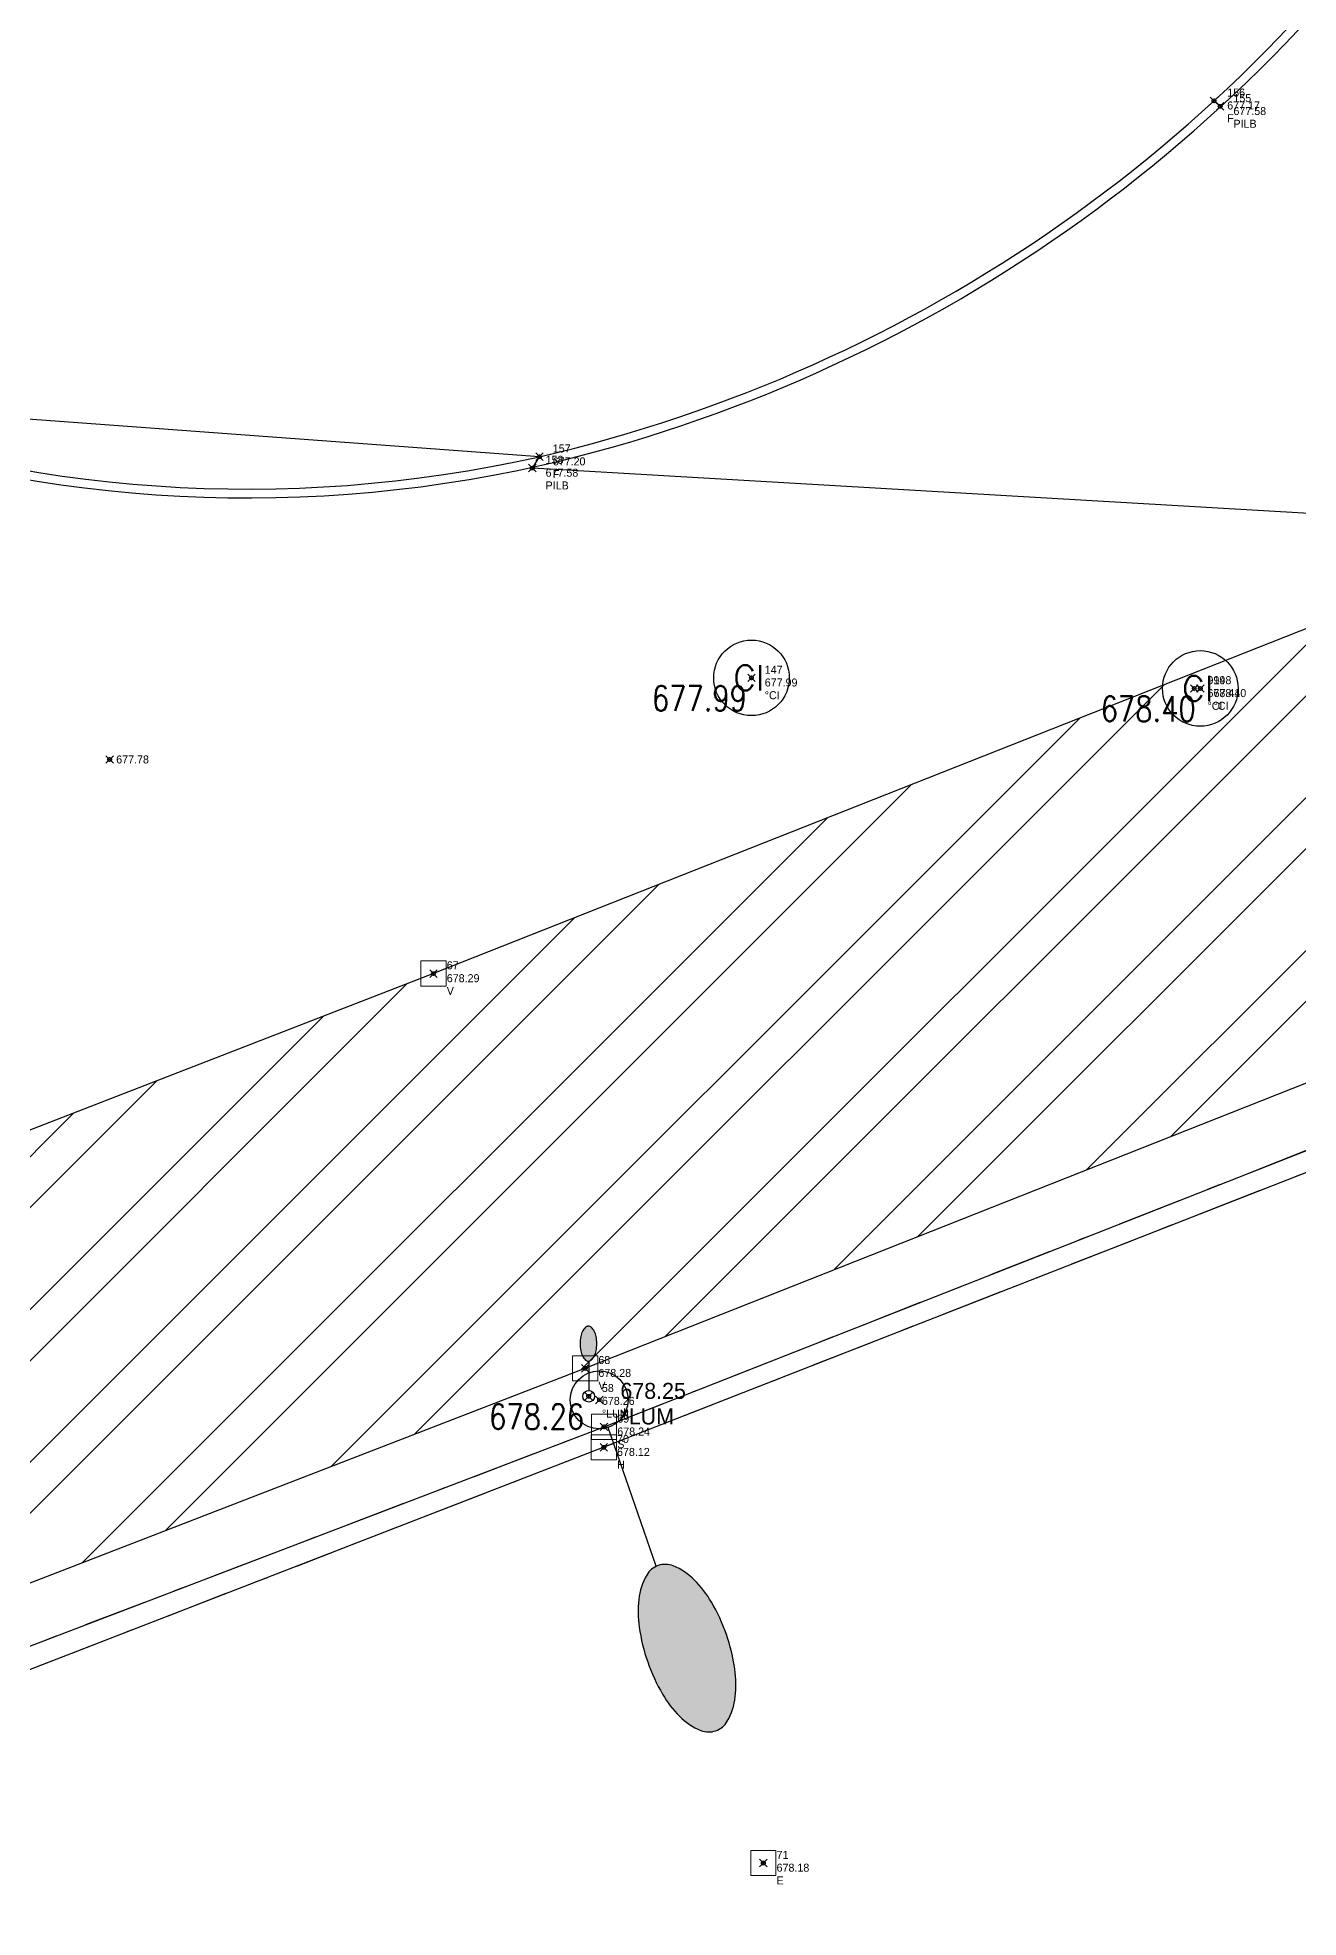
# Model space of a CAD drawing. Extents: x 350769 to 354978, y 6304672 to 6307963.
# Drawn here: x 352620.53 to 352630.53, y 6305463.31 to 6305478.23 of the extents above; entities that cross this region are included whole.
import ezdxf

# ---------------------------------------------------------------- set-up
doc = ezdxf.new("R2010")
doc.units = 0
doc.header["$PDMODE"] = 35
doc.header["$PDSIZE"] = 0.03
doc.linetypes.add('CONTINUOS', pattern=[0])
doc.linetypes.add('JPG_DASHDOT', pattern=[1, 0.5, -0.25, 0, -0.25])
doc.layers.get('0').update_dxf_attribs({"linetype": 'CONTINUOUS'})
doc.layers.add('0_ASD_TOPOGRAFIA_ELEMENTOS', color=7, linetype='CONTINUOS', lineweight=5, true_color=0xbdbdbd)
for name, color, linetype in [('1-PAVIMENTO', 161, 'CONTINUOUS'), ('1-PILETA', 131, 'CONTINUOUS'), ('1-SOLERA', 212, 'CONTINUOUS'), ('1-VEREDA', 251, 'CONTINUOUS'), ('2-ACHURADO JARDINERA', 252, 'CONTINUOUS'), ('2-ACHURADO VEREDA', 252, 'CONTINUOUS'), ('C-TINN', 5, 'CONTINUOUS'), ('C-TOPO - BORDE - 3', 7, 'CONTINUOUS'), ('COTA-BLOCK', 4, 'CONTINUOUS'), ('TOP-URB-SOLERAS', 2, 'JPG_DASHDOT'), ('V-NODE - 2013', 4, 'CONTINUOUS'), ('V-NODE DIC 2005', 4, 'CONTINUOUS'), ('V-NODE-TEXT 2013', 2, 'CONTINUOUS'), ('V-NODE-TEXT DIC 2005', 2, 'CONTINUOUS'), ('Z-CI', 253, 'CONTINUOUS'), ('Z-LUM', 253, 'CONTINUOUS')]:
    doc.layers.add(name, color=color, linetype=linetype)
doc.styles.add('ROMANS', font='romans.shx', dxfattribs={"width": 0.65})

# ---------------------------------------------------------------- blocks, each defined once
blk = doc.blocks.new('LUM')
blk.add_hatch(color=256).paths.add_polyline_path([(0.32, 2.09, 0.048714), (0.293, 2.371, 0.062489), (0.224, 2.581, 0.102974), (0.101, 2.743, 0.180941), (-0.01, 2.784, 0.180941), (-0.121, 2.743, 0.102974), (-0.244, 2.581, 0.062489), (-0.313, 2.371, 0.048714), (-0.341, 2.09, 0.048714), (-0.313, 1.808, 0.062489), (-0.244, 1.599, 0.102974), (-0.121, 1.437, 0.180941), (-0.01, 1.395, 0.180941), (0.101, 1.437, 0.102974), (0.224, 1.599, 0.062489), (0.293, 1.808, 0.048714)])
at = {"layer": 'Z-LUM'}
blk.add_lwpolyline([(-0.341, 2.09, 0.048714), (-0.313, 1.808, 0.062489), (-0.244, 1.599, 0.102974), (-0.121, 1.437, 0.180941), (-0.01, 1.395, 0.180941), (0.101, 1.437, 0.102974), (0.224, 1.599, 0.062489), (0.293, 1.808, 0.048714), (0.32, 2.09, 0.048714), (0.293, 2.371, 0.062489), (0.224, 2.581, 0.102974), (0.101, 2.743, 0.180941), (-0.01, 2.784, 0.180941), (-0.121, 2.743, 0.102974), (-0.244, 2.581, 0.062489), (-0.313, 2.371, 0.048714)], format="xyb", close=True, dxfattribs=at)
blk.add_lwpolyline([(0.006, 1.395), (0.006, 0.23)], dxfattribs=at)
blk.add_circle((0, 0), 0.23, dxfattribs=at)
blk = doc.blocks.new('CI')
at = {"layer": 'Z-CI'}
blk.add_circle((0, 0), 1.2, dxfattribs=at)
at = {"layer": 'Z-CI', "style": 'ROMANS'}
blk.add_text('CI', height=0.8, rotation=360, dxfattribs=at).set_placement((-0.579, -0.402))
blk = doc.blocks.new('*U172', base_point=(352623.668, 6305470.801))
at = {"layer": 'V-NODE - 2013', "lineweight": -2}
blk.add_point((352623.668, 6305470.801), dxfattribs=at)
at = {"layer": 'V-NODE-TEXT 2013', "linetype": 'ByBlock', "char_height": 0.0635}
for s, insert, attachment_point in [('67', (352623.773, 6305470.834), 7), ('V', (352623.773, 6305470.695), 1), ('678.29', (352623.773, 6305470.796), 1)]:
    blk.add_mtext(s, dxfattribs=dict(at, insert=insert, attachment_point=attachment_point))
blk = doc.blocks.new('*U173', base_point=(352624.871, 6305467.668))
at = {"layer": 'V-NODE - 2013', "lineweight": -2}
blk.add_point((352624.871, 6305467.668), dxfattribs=at)
at = {"layer": 'V-NODE-TEXT 2013', "linetype": 'ByBlock', "char_height": 0.0635}
for s, insert, attachment_point in [('68', (352624.976, 6305467.701), 7), ('V', (352624.976, 6305467.562), 1), ('678.28', (352624.976, 6305467.663), 1)]:
    blk.add_mtext(s, dxfattribs=dict(at, insert=insert, attachment_point=attachment_point))
blk = doc.blocks.new('*U217', base_point=(352625.021, 6305467.203))
at = {"layer": 'V-NODE - 2013', "lineweight": -2}
blk.add_point((352625.021, 6305467.203), dxfattribs=at)
at = {"layer": 'V-NODE-TEXT 2013', "linetype": 'ByBlock', "char_height": 0.0635}
for s, insert, attachment_point in [('69', (352625.126, 6305467.236), 7), ('S', (352625.126, 6305467.097), 1), ('678.24', (352625.126, 6305467.198), 1)]:
    blk.add_mtext(s, dxfattribs=dict(at, insert=insert, attachment_point=attachment_point))
blk = doc.blocks.new('*U297', base_point=(352621.098, 6305472.5))
at = {"layer": 'V-NODE - 2013', "lineweight": -2}
blk.add_point((352621.098, 6305472.5), dxfattribs=at)
at = {"layer": 'V-NODE-TEXT 2013', "color": 0, "linetype": 'ByBlock', "insert": (352621.15, 6305472.5), "char_height": 0.0635, "attachment_point": 4}
blk.add_mtext('677.78', dxfattribs=at)
blk = doc.blocks.new('*U309', base_point=(352629.91, 6305477.684))
at = {"layer": 'V-NODE - 2013', "lineweight": -2}
blk.add_point((352629.91, 6305477.684), dxfattribs=at)
at = {"layer": 'V-NODE-TEXT 2013', "linetype": 'ByBlock', "char_height": 0.0635}
for s, insert, attachment_point in [('677.58', (352630.015, 6305477.679), 1), ('155', (352630.015, 6305477.717), 7), ('PILB', (352630.015, 6305477.578), 1)]:
    blk.add_mtext(s, dxfattribs=dict(at, insert=insert, attachment_point=attachment_point))
blk = doc.blocks.new('*U310', base_point=(352624.452, 6305474.813))
at = {"layer": 'V-NODE - 2013', "lineweight": -2}
blk.add_point((352624.452, 6305474.813), dxfattribs=at)
at = {"layer": 'V-NODE-TEXT 2013', "linetype": 'ByBlock', "char_height": 0.0635}
for s, insert, attachment_point in [('158', (352624.557, 6305474.846), 7), ('677.58', (352624.557, 6305474.808), 1), ('PILB', (352624.557, 6305474.707), 1)]:
    blk.add_mtext(s, dxfattribs=dict(at, insert=insert, attachment_point=attachment_point))
blk = doc.blocks.new('*U374', base_point=(352625.019, 6305467.041))
at = {"layer": 'V-NODE - 2013', "lineweight": -2}
blk.add_point((352625.019, 6305467.041), dxfattribs=at)
at = {"layer": 'V-NODE-TEXT 2013', "linetype": 'ByBlock', "char_height": 0.0635}
for s, insert, attachment_point in [('70', (352625.124, 6305467.074), 7), ('678.12', (352625.124, 6305467.036), 1), ('H', (352625.124, 6305466.935), 1)]:
    blk.add_mtext(s, dxfattribs=dict(at, insert=insert, attachment_point=attachment_point))
blk = doc.blocks.new('*U401', base_point=(352629.861, 6305477.728))
at = {"layer": 'V-NODE - 2013', "lineweight": -2}
blk.add_point((352629.861, 6305477.728), dxfattribs=at)
at = {"layer": 'V-NODE-TEXT 2013', "linetype": 'ByBlock', "char_height": 0.0635}
for s, insert, attachment_point in [('156', (352629.966, 6305477.761), 7), ('677.17', (352629.966, 6305477.723), 1), ('F', (352629.966, 6305477.622), 1)]:
    blk.add_mtext(s, dxfattribs=dict(at, insert=insert, attachment_point=attachment_point))
blk = doc.blocks.new('*U402', base_point=(352624.509, 6305474.903))
at = {"layer": 'V-NODE - 2013', "lineweight": -2}
blk.add_point((352624.509, 6305474.903), dxfattribs=at)
at = {"layer": 'V-NODE-TEXT 2013', "linetype": 'ByBlock', "char_height": 0.0635}
for s, insert, attachment_point in [('157', (352624.614, 6305474.936), 7), ('677.20', (352624.614, 6305474.898), 1), ('F', (352624.614, 6305474.797), 1)]:
    blk.add_mtext(s, dxfattribs=dict(at, insert=insert, attachment_point=attachment_point))
blk = doc.blocks.new('*U413', base_point=(352626.285, 6305463.741))
at = {"layer": 'V-NODE - 2013', "lineweight": -2}
blk.add_point((352626.285, 6305463.741), dxfattribs=at)
at = {"layer": 'V-NODE-TEXT 2013', "linetype": 'ByBlock', "char_height": 0.0635}
for s, insert, attachment_point in [('71', (352626.39, 6305463.774), 7), ('678.18', (352626.39, 6305463.736), 1), ('E', (352626.39, 6305463.635), 1)]:
    blk.add_mtext(s, dxfattribs=dict(at, insert=insert, attachment_point=attachment_point))
blk = doc.blocks.new('*U441', base_point=(352624.899, 6305467.446))
at = {"layer": 'V-NODE - 2013', "lineweight": -2}
blk.add_point((352624.899, 6305467.446), dxfattribs=at)
at = {"layer": 'V-NODE-TEXT 2013', "linetype": 'ByBlock', "char_height": 0.0635}
for s, insert, attachment_point in [('58', (352625.004, 6305467.479), 7), ('678.26', (352625.004, 6305467.441), 1), ('°LUM', (352625.004, 6305467.34), 1)]:
    blk.add_mtext(s, dxfattribs=dict(at, insert=insert, attachment_point=attachment_point))
blk = doc.blocks.new('*U443', base_point=(352626.191, 6305473.148))
at = {"layer": 'V-NODE - 2013', "lineweight": -2}
blk.add_point((352626.191, 6305473.148), dxfattribs=at)
at = {"layer": 'V-NODE-TEXT 2013', "linetype": 'ByBlock', "char_height": 0.0635}
for s, insert, attachment_point in [('147', (352626.296, 6305473.181), 7), ('677.99', (352626.296, 6305473.143), 1), ('°CI', (352626.296, 6305473.042), 1)]:
    blk.add_mtext(s, dxfattribs=dict(at, insert=insert, attachment_point=attachment_point))
blk = doc.blocks.new('*U444', base_point=(352629.752, 6305473.064))
at = {"layer": 'V-NODE - 2013', "lineweight": -2}
blk.add_point((352629.752, 6305473.064), dxfattribs=at)
at = {"layer": 'V-NODE-TEXT 2013', "linetype": 'ByBlock', "char_height": 0.0635}
for s, insert, attachment_point in [('678.40', (352629.857, 6305473.059), 1), ('148', (352629.857, 6305473.097), 7), ('°CI', (352629.857, 6305472.958), 1)]:
    blk.add_mtext(s, dxfattribs=dict(at, insert=insert, attachment_point=attachment_point))
blk = doc.blocks.new('*U587', base_point=(352629.704, 6305473.064))
at = {"layer": 'V-NODE - 2013', "lineweight": -2}
blk.add_point((352629.704, 6305473.064), dxfattribs=at)
at = {"layer": 'V-NODE-TEXT 2013', "linetype": 'ByBlock', "char_height": 0.0635}
for s, insert, attachment_point in [('999', (352629.809, 6305473.097), 7), ('678.41', (352629.809, 6305473.059), 1), ('°CI', (352629.809, 6305472.958), 1)]:
    blk.add_mtext(s, dxfattribs=dict(at, insert=insert, attachment_point=attachment_point))
blk = doc.blocks.new('*U1327')
at = {"color": 0, "linetype": 'ByBlock', "lineweight": -2, "transparency": 16777216}
blk.add_point((0, 0), dxfattribs=at)
blk = doc.blocks.new('*U1496', base_point=(352625.049, 6305467.351))
at = {"layer": 'V-NODE-TEXT DIC 2005', "linetype": 'ByBlock', "char_height": 0.127}
for s, insert, attachment_point in [('678.25', (352625.216, 6305467.422), 4), ('*LUM', (352625.216, 6305467.283), 1)]:
    blk.add_mtext(s, dxfattribs=dict(at, insert=insert, attachment_point=attachment_point))
blk = doc.blocks.new('*U1497', base_point=(352625.049, 6305467.351))
at = {"layer": 'V-NODE-TEXT DIC 2005', "color": 2, "lineweight": -2}
blk.add_blockref('*U1496', (352625.049, 6305467.351), dxfattribs=at)
blk = doc.blocks.new('*U4411', base_point=(352623.668, 6305470.801))
at = {"layer": 'V-NODE - 2013', "lineweight": -2}
blk.add_point((352623.668, 6305470.801), dxfattribs=at)
at = {"layer": 'V-NODE-TEXT 2013', "linetype": 'ByBlock', "char_height": 0.0635}
for s, insert, attachment_point in [('67', (352623.773, 6305470.834), 7), ('V', (352623.773, 6305470.695), 1), ('678.29', (352623.773, 6305470.796), 1)]:
    blk.add_mtext(s, dxfattribs=dict(at, insert=insert, attachment_point=attachment_point))
blk = doc.blocks.new('*U4412', base_point=(352624.871, 6305467.668))
at = {"layer": 'V-NODE - 2013', "lineweight": -2}
blk.add_point((352624.871, 6305467.668), dxfattribs=at)
at = {"layer": 'V-NODE-TEXT 2013', "linetype": 'ByBlock', "char_height": 0.0635}
for s, insert, attachment_point in [('68', (352624.976, 6305467.701), 7), ('V', (352624.976, 6305467.562), 1), ('678.28', (352624.976, 6305467.663), 1)]:
    blk.add_mtext(s, dxfattribs=dict(at, insert=insert, attachment_point=attachment_point))
blk = doc.blocks.new('*U4457', base_point=(352625.021, 6305467.203))
at = {"layer": 'V-NODE - 2013', "lineweight": -2}
blk.add_point((352625.021, 6305467.203), dxfattribs=at)
at = {"layer": 'V-NODE-TEXT 2013', "linetype": 'ByBlock', "char_height": 0.0635}
for s, insert, attachment_point in [('69', (352625.126, 6305467.236), 7), ('S', (352625.126, 6305467.097), 1), ('678.24', (352625.126, 6305467.198), 1)]:
    blk.add_mtext(s, dxfattribs=dict(at, insert=insert, attachment_point=attachment_point))
blk = doc.blocks.new('*U4543', base_point=(352621.098, 6305472.5))
at = {"layer": 'V-NODE - 2013', "lineweight": -2}
blk.add_point((352621.098, 6305472.5), dxfattribs=at)
at = {"layer": 'V-NODE-TEXT 2013', "color": 0, "linetype": 'ByBlock', "insert": (352621.15, 6305472.5), "char_height": 0.0635, "attachment_point": 4}
blk.add_mtext('677.78', dxfattribs=at)
blk = doc.blocks.new('*U4555', base_point=(352629.91, 6305477.684))
at = {"layer": 'V-NODE - 2013', "lineweight": -2}
blk.add_point((352629.91, 6305477.684), dxfattribs=at)
at = {"layer": 'V-NODE-TEXT 2013', "linetype": 'ByBlock', "char_height": 0.0635}
for s, insert, attachment_point in [('677.58', (352630.015, 6305477.679), 1), ('155', (352630.015, 6305477.717), 7), ('PILB', (352630.015, 6305477.578), 1)]:
    blk.add_mtext(s, dxfattribs=dict(at, insert=insert, attachment_point=attachment_point))
blk = doc.blocks.new('*U4556', base_point=(352624.452, 6305474.813))
at = {"layer": 'V-NODE - 2013', "lineweight": -2}
blk.add_point((352624.452, 6305474.813), dxfattribs=at)
at = {"layer": 'V-NODE-TEXT 2013', "linetype": 'ByBlock', "char_height": 0.0635}
for s, insert, attachment_point in [('158', (352624.557, 6305474.846), 7), ('677.58', (352624.557, 6305474.808), 1), ('PILB', (352624.557, 6305474.707), 1)]:
    blk.add_mtext(s, dxfattribs=dict(at, insert=insert, attachment_point=attachment_point))
blk = doc.blocks.new('*U4620', base_point=(352625.019, 6305467.041))
at = {"layer": 'V-NODE - 2013', "lineweight": -2}
blk.add_point((352625.019, 6305467.041), dxfattribs=at)
at = {"layer": 'V-NODE-TEXT 2013', "linetype": 'ByBlock', "char_height": 0.0635}
for s, insert, attachment_point in [('70', (352625.124, 6305467.074), 7), ('678.12', (352625.124, 6305467.036), 1), ('H', (352625.124, 6305466.935), 1)]:
    blk.add_mtext(s, dxfattribs=dict(at, insert=insert, attachment_point=attachment_point))
blk = doc.blocks.new('*U4650', base_point=(352629.861, 6305477.728))
at = {"layer": 'V-NODE - 2013', "lineweight": -2}
blk.add_point((352629.861, 6305477.728), dxfattribs=at)
at = {"layer": 'V-NODE-TEXT 2013', "linetype": 'ByBlock', "char_height": 0.0635}
for s, insert, attachment_point in [('156', (352629.966, 6305477.761), 7), ('677.17', (352629.966, 6305477.723), 1), ('F', (352629.966, 6305477.622), 1)]:
    blk.add_mtext(s, dxfattribs=dict(at, insert=insert, attachment_point=attachment_point))
blk = doc.blocks.new('*U4651', base_point=(352624.509, 6305474.903))
at = {"layer": 'V-NODE - 2013', "lineweight": -2}
blk.add_point((352624.509, 6305474.903), dxfattribs=at)
at = {"layer": 'V-NODE-TEXT 2013', "linetype": 'ByBlock', "char_height": 0.0635}
for s, insert, attachment_point in [('157', (352624.614, 6305474.936), 7), ('677.20', (352624.614, 6305474.898), 1), ('F', (352624.614, 6305474.797), 1)]:
    blk.add_mtext(s, dxfattribs=dict(at, insert=insert, attachment_point=attachment_point))
blk = doc.blocks.new('*U4662', base_point=(352626.285, 6305463.741))
at = {"layer": 'V-NODE - 2013', "lineweight": -2}
blk.add_point((352626.285, 6305463.741), dxfattribs=at)
at = {"layer": 'V-NODE-TEXT 2013', "linetype": 'ByBlock', "char_height": 0.0635}
for s, insert, attachment_point in [('71', (352626.39, 6305463.774), 7), ('678.18', (352626.39, 6305463.736), 1), ('E', (352626.39, 6305463.635), 1)]:
    blk.add_mtext(s, dxfattribs=dict(at, insert=insert, attachment_point=attachment_point))
blk = doc.blocks.new('*U4697', base_point=(352624.899, 6305467.446))
at = {"layer": 'V-NODE - 2013', "lineweight": -2}
blk.add_point((352624.899, 6305467.446), dxfattribs=at)
at = {"layer": 'V-NODE-TEXT 2013', "linetype": 'ByBlock', "char_height": 0.0635}
for s, insert, attachment_point in [('58', (352625.004, 6305467.479), 7), ('678.26', (352625.004, 6305467.441), 1), ('°LUM', (352625.004, 6305467.34), 1)]:
    blk.add_mtext(s, dxfattribs=dict(at, insert=insert, attachment_point=attachment_point))
blk = doc.blocks.new('*U4701', base_point=(352626.191, 6305473.148))
at = {"layer": 'V-NODE - 2013', "lineweight": -2}
blk.add_point((352626.191, 6305473.148), dxfattribs=at)
at = {"layer": 'V-NODE-TEXT 2013', "linetype": 'ByBlock', "char_height": 0.0635}
for s, insert, attachment_point in [('147', (352626.296, 6305473.181), 7), ('677.99', (352626.296, 6305473.143), 1), ('°CI', (352626.296, 6305473.042), 1)]:
    blk.add_mtext(s, dxfattribs=dict(at, insert=insert, attachment_point=attachment_point))
blk = doc.blocks.new('*U4702', base_point=(352629.752, 6305473.064))
at = {"layer": 'V-NODE - 2013', "lineweight": -2}
blk.add_point((352629.752, 6305473.064), dxfattribs=at)
at = {"layer": 'V-NODE-TEXT 2013', "linetype": 'ByBlock', "char_height": 0.0635}
for s, insert, attachment_point in [('678.40', (352629.857, 6305473.059), 1), ('148', (352629.857, 6305473.097), 7), ('°CI', (352629.857, 6305472.958), 1)]:
    blk.add_mtext(s, dxfattribs=dict(at, insert=insert, attachment_point=attachment_point))
blk = doc.blocks.new('*U4845', base_point=(352629.704, 6305473.064))
at = {"layer": 'V-NODE - 2013', "lineweight": -2}
blk.add_point((352629.704, 6305473.064), dxfattribs=at)
at = {"layer": 'V-NODE-TEXT 2013', "linetype": 'ByBlock', "char_height": 0.0635}
for s, insert, attachment_point in [('999', (352629.809, 6305473.097), 7), ('678.41', (352629.809, 6305473.059), 1), ('°CI', (352629.809, 6305472.958), 1)]:
    blk.add_mtext(s, dxfattribs=dict(at, insert=insert, attachment_point=attachment_point))
blk = doc.blocks.new('TOPOGRAFIA')
at = {"layer": '1-PAVIMENTO', "color": 9, "true_color": 0xbdbdbd, "flags": 128}
blk.add_lwpolyline([(390778.751, 6302530.032, -0.004368), (390768.267, 6302525.571, 0.017812), (390748.137, 6302516.18, -0.016795), (390731.276, 6302508.927), (390726.567, 6302507.074), (390714.466, 6302502.374), (390703.285, 6302497.911), (390690.552, 6302492.881), (390678.164, 6302488.008), (390664.311, 6302482.545), (390652.539, 6302477.903), (390642.641, 6302473.994), (390634.116, 6302470.602), (390625.019, 6302467.041), (390618.951, 6302464.69)], format="xyb", dxfattribs=at)
at = {"layer": '1-PILETA', "color": 9, "lineweight": 0, "true_color": 0xbdbdbd, "flags": 128}
for points in [[(390627.598, 6302516.285), (390622.34, 6302512.96, 0.07311), (390615.669, 6302505.887, 0.11119), (390611.055, 6302492.27, 0.164914), (390613.693, 6302478.822, 0.294846), (390624.525, 6302474.835, 0.194434), (390631.856, 6302479.984, -0.12116), (390638.475, 6302485.755, -0.12116)], [(390627.64, 6302516.232), (390622.381, 6302512.903, 0.073066), (390615.728, 6302505.849, 0.111181), (390611.125, 6302492.262, 0.164873), (390613.752, 6302478.861, 0.294728), (390624.509, 6302474.903, 0.194457), (390631.798, 6302480.023, -0.121179), (390638.443, 6302485.817, -0.144433)]]:
    blk.add_lwpolyline(points, format="xyb", dxfattribs=at)
at = {"layer": '1-SOLERA', "color": 9, "true_color": 0xbdbdbd, "flags": 128}
blk.add_lwpolyline([(390618.854, 6302464.849), (390625.021, 6302467.203), (390634.071, 6302470.766), (390642.562, 6302474.132), (390652.485, 6302478.053), (390662.476, 6302481.993), (390676.698, 6302487.613), (390690.563, 6302493.092), (390703.274, 6302498.078), (390714.385, 6302502.511), (390726.509, 6302507.211), (390731.347, 6302509.152, 0.022188), (390748.051, 6302516.349, -0.013992), (390768.25, 6302525.771, -0.000879), (390778.682, 6302530.165, -0.008748)], format="xyb", dxfattribs=at)
at = {"layer": '1-VEREDA', "color": 9, "true_color": 0xbdbdbd, "flags": 128}
blk.add_lwpolyline([(390688.808, 6302496.674), (390675.378, 6302491.326), (390662.77, 6302486.309), (390650.76, 6302481.531), (390641.08, 6302477.675), (390632.611, 6302474.335), (390623.668, 6302470.801), (390617.537, 6302468.424), (390605.764, 6302463.41), (390608.355, 6302461.211), (390618.346, 6302465.146), (390624.871, 6302467.668), (390633.825, 6302471.211), (390642.415, 6302474.593), (390652.307, 6302478.512), (390664.168, 6302483.169), (390676.565, 6302488.051), (390690.331, 6302493.466)], dxfattribs=at)
at = {"layer": 'C-TINN', "color": 9, "linetype": 'Continuous', "lineweight": 0, "true_color": 0xbdbdbd}
for points, elevation in [([(390623.568, 6302470.701), (390623.568, 6302470.901), (390623.768, 6302470.901), (390623.768, 6302470.701), (390623.568, 6302470.701)], 678.289), ([(390624.771, 6302467.568), (390624.771, 6302467.768), (390624.971, 6302467.768), (390624.971, 6302467.568), (390624.771, 6302467.568)], 678.283), ([(390624.921, 6302467.103), (390624.921, 6302467.303), (390625.121, 6302467.303), (390625.121, 6302467.103), (390624.921, 6302467.103)], 678.244), ([(390624.919, 6302466.941), (390624.919, 6302467.141), (390625.119, 6302467.141), (390625.119, 6302466.941), (390624.919, 6302466.941)], 678.115), ([(390626.185, 6302463.641), (390626.185, 6302463.841), (390626.385, 6302463.841), (390626.385, 6302463.641), (390626.185, 6302463.641)], 678.18)]:
    blk.add_lwpolyline(points, dxfattribs=dict(at, elevation=elevation))
for p in [(390623.668, 6302470.801, 678.289), (390624.871, 6302467.668, 678.283), (390625.021, 6302467.203, 678.244), (390625.019, 6302467.041, 678.115), (390626.285, 6302463.741, 678.18)]:
    blk.add_point(p, dxfattribs=at)
at = {"layer": 'C-TOPO - BORDE - 3', "color": 9, "true_color": 0xbdbdbd, "elevation": 679.37, "flags": 128}
blk.add_lwpolyline([(390688.808, 6302496.674), (390675.378, 6302491.326), (390662.77, 6302486.309), (390650.76, 6302481.531), (390641.08, 6302477.675), (390632.611, 6302474.335), (390624.452, 6302474.813), (390624.509, 6302474.903), (390618.398, 6302475.353), (390613.752, 6302478.861), (390611.347, 6302485.278), (390611.125, 6302492.262), (390612.612, 6302499.135), (390615.728, 6302505.849), (390620.024, 6302510.854), (390622.381, 6302512.903), (390627.64, 6302516.232), (390630.852, 6302517.681), (390636.674, 6302518.961)], dxfattribs=at)
at = {"color": 9, "lineweight": 0, "true_color": 0xbdbdbd}
for name, p in [('*U4650', (390629.861, 6302477.728)), ('*U4555', (390629.91, 6302477.684)), ('*U4651', (390624.509, 6302474.903)), ('*U4556', (390624.452, 6302474.813)), ('*U4701', (390626.191, 6302473.148)), ('*U4845', (390629.704, 6302473.064)), ('*U4702', (390629.752, 6302473.064)), ('*U4543', (390621.098, 6302472.5)), ('*U4411', (390623.668, 6302470.801)), ('*U4412', (390624.871, 6302467.668)), ('*U4697', (390624.899, 6302467.446)), ('*U4457', (390625.021, 6302467.203)), ('*U4620', (390625.019, 6302467.041)), ('*U4662', (390626.285, 6302463.741))]:
    blk.add_blockref(name, p, dxfattribs=at)
at = {"layer": 'V-NODE DIC 2005', "color": 9, "lineweight": 0, "true_color": 0xbdbdbd, "rotation": 359.9963883938062}
blk.add_blockref('*U1327', (390624.984, 6302467.417), dxfattribs=at)
at = {"layer": 'V-NODE-TEXT DIC 2005', "color": 9, "lineweight": 0, "true_color": 0xbdbdbd, "rotation": 359.9963883938062}
blk.add_blockref('*U1497', (390624.984, 6302467.417), dxfattribs=at)
at = {"layer": 'Z-CI', "color": 9, "lineweight": 0, "true_color": 0xbdbdbd, "xscale": 0.25, "yscale": 0.25, "zscale": 0.25}
for p in [(390626.191, 6302473.148), (390629.752, 6302473.064)]:
    blk.add_blockref('CI', p, dxfattribs=at)
at = {"layer": 'Z-LUM', "color": 9, "lineweight": 0, "true_color": 0xbdbdbd, "xscale": 0.2, "yscale": 0.2, "zscale": 0.2}
blk.add_blockref('LUM', (390624.899, 6302467.446), dxfattribs=at)
at = {"layer": 'Z-LUM', "color": 9, "lineweight": 0, "true_color": 0xbdbdbd, "rotation": 199.1829989458575}
blk.add_blockref('LUM', (390624.983, 6302467.417), dxfattribs=at)
at = {"layer": 'COTA-BLOCK', "color": 9, "lineweight": 0, "true_color": 0xbdbdbd, "style": 'ROMANS', "width": 0.8}
for s, p in [(' 677.99', (390625.291, 6302472.886)), (' 678.40', (390628.852, 6302472.802)), (' 678.26', (390623.999, 6302467.184))]:
    blk.add_text(s, height=0.2, dxfattribs=at).set_placement(p)

msp = doc.modelspace()

# ---------------------------------------------------------------- hatches: boundary and pattern name
at = {"layer": '2-ACHURADO JARDINERA'}
h = msp.add_hatch(dxfattribs=at)
h.set_pattern_fill('CROSS', color=256, scale=0.25)
h.paths.add_polyline_path([(352807.58, 6305421.813), (352857.313, 6305432.478), (352902.068, 6305442.569), (352944.352, 6305451.754), (352994.7, 6305463.164), (353046.903, 6305475.514), (353092.39, 6305485.729), (353145.758, 6305497.876), (353144.258, 6305503.395), (353100.244, 6305493.41), (353059.279, 6305483.986), (353001.811, 6305470.928), (352950.675, 6305459.264), (352912.85, 6305450.546), (352850.724, 6305436.562), (352806.099, 6305426.903), (352769.806, 6305419.924), (352732.226, 6305412.88), (352692.279, 6305405.033), (352665.568, 6305399.969), (352618.739, 6305391.031, 0.354627), (352616.291, 6305386.209), (352665.262, 6305394.306), (352713.933, 6305403.621), (352757.54, 6305411.682)])
h = msp.add_hatch(dxfattribs=at)
h.set_pattern_fill('CROSS', color=256, scale=0.25)
edge = h.paths.add_edge_path()
edge.add_line((353143.074, 6305480.003), (353148.882, 6305481.723))
edge.add_line((353148.882, 6305481.723), (353146.47, 6305493.302))
edge.add_line((353146.47, 6305493.302), (353093.152, 6305481.277))
edge.add_line((353093.152, 6305481.277), (353048.229, 6305470.72))
edge.add_line((353048.229, 6305470.72), (352995.652, 6305458.757))
edge.add_line((352995.652, 6305458.757), (352945.972, 6305447.39))
edge.add_line((352945.972, 6305447.39), (352902.832, 6305437.649))
edge.add_line((352902.832, 6305437.649), (352858.107, 6305427.58))
edge.add_line((352858.107, 6305427.58), (352808.548, 6305416.922))
edge.add_line((352808.548, 6305416.922), (352758.228, 6305407.22))
edge.add_line((352758.228, 6305407.22), (352715.498, 6305399.08))
edge.add_line((352715.498, 6305399.08), (352666.18, 6305389.17))
edge.add_line((352666.18, 6305389.17), (352630.985, 6305382.073))
edge.add_arc((352633.263, 6305369.826), 12.457, 100.5388, 166.1407)
edge.add_arc((352624.225, 6305372.056), 3.148, 166.1407, 234.2062)
edge.add_arc((352627.06, 6305380.902), 12.321, 247.6974, 283.8785)
edge.add_line((352630.015, 6305368.941), (352668.694, 6305376.743))
edge.add_line((352668.694, 6305376.743), (352717.109, 6305386.55))
edge.add_line((352717.109, 6305386.55), (352759.295, 6305395.212))
edge.add_line((352759.295, 6305395.212), (352809.818, 6305405.374))
edge.add_line((352809.818, 6305405.374), (352905.734, 6305424.801))
edge.add_line((352905.734, 6305424.801), (352948.975, 6305433.696))
edge.add_line((352948.975, 6305433.696), (352998.108, 6305443.775))
edge.add_line((352998.108, 6305443.775), (353052.822, 6305454.779))
edge.add_line((353052.822, 6305454.779), (353064.913, 6305457.319))
edge.add_line((353064.913, 6305457.319), (353066.254, 6305457.586))
edge.add_line((353066.254, 6305457.586), (353114.574, 6305471.872))
edge.add_line((353114.574, 6305471.872), (353143.074, 6305480.003))
at = {"layer": '2-ACHURADO VEREDA'}
h = msp.add_hatch(dxfattribs=at)
h.set_pattern_fill('ANSI32', color=256, scale=0.09)
h.paths.add_polyline_path([(352778.513, 6305530.641), (352778.682, 6305530.165, 0.30076), (352781.877, 6305535.88), (352781.417, 6305539.545), (352780.967, 6305539.483), (352779.696, 6305548.344), (352778.207, 6305548.171), (352779.429, 6305539.404), (352778.4, 6305538.745), (352779.051, 6305534.166), (352777.12, 6305533.349), (352776.949, 6305533.635), (352767.175, 6305529.661), (352757.695, 6305525.376), (352748.002, 6305520.893), (352737.888, 6305516.144), (352730.032, 6305512.591), (352725.232, 6305511.131), (352711.741, 6305505.751), (352701.822, 6305501.812), (352688.808, 6305496.674), (352675.378, 6305491.326), (352662.77, 6305486.309), (352650.76, 6305481.531), (352641.08, 6305477.675), (352632.611, 6305474.335), (352623.668, 6305470.801), (352617.537, 6305468.424), (352605.764, 6305463.41), (352608.355, 6305461.211), (352618.346, 6305465.146), (352624.871, 6305467.668), (352633.825, 6305471.211), (352642.415, 6305474.593), (352652.307, 6305478.512), (352664.168, 6305483.169), (352676.565, 6305488.051), (352690.331, 6305493.466), (352703.095, 6305498.55), (352713.345, 6305502.582), (352726.41, 6305507.725), (352731.324, 6305509.731), (352740.236, 6305513.341), (352747.826, 6305516.788), (352758.93, 6305522.123), (352768.406, 6305526.356)])

# ---------------------------------------------------------------- linework, layer by layer
at = {"layer": '1-PILETA', "flags": 128}
for points in [[(352627.598, 6305516.285), (352622.34, 6305512.96, 0.07311), (352615.669, 6305505.887, 0.11119), (352611.055, 6305492.27, 0.164914), (352613.693, 6305478.822, 0.294846), (352624.525, 6305474.835, 0.194434), (352631.856, 6305479.984, -0.12116), (352638.475, 6305485.755, -0.12116)], [(352627.64, 6305516.232), (352622.381, 6305512.903, 0.073066), (352615.728, 6305505.849, 0.111181), (352611.125, 6305492.262, 0.164873), (352613.752, 6305478.861, 0.294728), (352624.509, 6305474.903, 0.194457), (352631.798, 6305480.023, -0.121179), (352638.443, 6305485.817, -0.144433)]]:
    msp.add_lwpolyline(points, format="xyb", dxfattribs=at)
at = {"layer": '1-VEREDA', "flags": 128}
msp.add_lwpolyline([(352688.808, 6305496.674), (352675.378, 6305491.326), (352662.77, 6305486.309), (352650.76, 6305481.531), (352641.08, 6305477.675), (352632.611, 6305474.335), (352623.668, 6305470.801), (352617.537, 6305468.424), (352605.764, 6305463.41), (352608.355, 6305461.211), (352618.346, 6305465.146), (352624.871, 6305467.668), (352633.825, 6305471.211), (352642.415, 6305474.593), (352652.307, 6305478.512), (352664.168, 6305483.169), (352676.565, 6305488.051), (352690.331, 6305493.466)], dxfattribs=at)
at = {"layer": 'C-TOPO - BORDE - 3', "elevation": 679.37, "flags": 128}
msp.add_lwpolyline([(352688.808, 6305496.674), (352675.378, 6305491.326), (352662.77, 6305486.309), (352650.76, 6305481.531), (352641.08, 6305477.675), (352632.611, 6305474.335), (352624.452, 6305474.813), (352624.509, 6305474.903), (352618.398, 6305475.353), (352613.752, 6305478.861), (352611.347, 6305485.278), (352611.125, 6305492.262), (352612.612, 6305499.135), (352615.728, 6305505.849), (352620.024, 6305510.854), (352622.381, 6305512.903), (352627.64, 6305516.232), (352630.852, 6305517.681), (352636.674, 6305518.961)], dxfattribs=at)
at = {"layer": 'TOP-URB-SOLERAS', "flags": 128}
for points in [[(352618.854, 6305464.849), (352625.021, 6305467.203), (352634.071, 6305470.766), (352642.562, 6305474.132), (352652.485, 6305478.053), (352662.476, 6305481.993), (352676.698, 6305487.613), (352690.563, 6305493.092), (352703.274, 6305498.078), (352714.385, 6305502.511), (352726.509, 6305507.211), (352731.347, 6305509.152, 0.022188), (352748.051, 6305516.349, -0.013992), (352768.25, 6305525.771, -0.000879), (352778.682, 6305530.165, -0.008748)], [(352778.751, 6305530.032, -0.004368), (352768.267, 6305525.571, 0.017812), (352748.137, 6305516.18, -0.016795), (352731.276, 6305508.927), (352726.567, 6305507.074), (352714.466, 6305502.374), (352703.285, 6305497.911), (352690.552, 6305492.881), (352678.164, 6305488.008), (352664.311, 6305482.545), (352652.539, 6305477.903), (352642.641, 6305473.994), (352634.116, 6305470.602), (352625.019, 6305467.041), (352618.951, 6305464.69)]]:
    msp.add_lwpolyline(points, format="xyb", dxfattribs=at)

# ---------------------------------------------------------------- block references
for name, p in [('*U401', (352629.861, 6305477.728)), ('*U309', (352629.91, 6305477.684)), ('*U402', (352624.509, 6305474.903)), ('*U310', (352624.452, 6305474.813)), ('*U443', (352626.191, 6305473.148)), ('*U587', (352629.704, 6305473.064)), ('*U444', (352629.752, 6305473.064)), ('*U297', (352621.098, 6305472.5)), ('*U172', (352623.668, 6305470.801)), ('*U173', (352624.871, 6305467.668)), ('*U441', (352624.899, 6305467.446)), ('*U217', (352625.021, 6305467.203)), ('*U374', (352625.019, 6305467.041)), ('*U413', (352626.285, 6305463.741))]:
    msp.add_blockref(name, p)
at = {"layer": 'Z-CI', "xscale": 0.25, "yscale": 0.25, "zscale": 0.25}
for p in [(352626.191, 6305473.148), (352629.752, 6305473.064)]:
    msp.add_blockref('CI', p, dxfattribs=at)
at = {"layer": 'Z-LUM', "xscale": 0.2, "yscale": 0.2, "zscale": 0.2}
msp.add_blockref('LUM', (352624.899, 6305467.446), dxfattribs=at)
at = {"layer": 'Z-LUM', "rotation": 199.1829989458575}
msp.add_blockref('LUM', (352624.983, 6305467.417), dxfattribs=at)

# ---------------------------------------------------------------- texts
at = {"layer": 'COTA-BLOCK', "style": 'ROMANS', "width": 0.8}
for s, p in [(' 677.99', (352625.291, 6305472.886)), (' 678.40', (352628.852, 6305472.802)), (' 678.26', (352623.999, 6305467.184))]:
    msp.add_text(s, height=0.2, dxfattribs=at).set_placement(p)

# ---------------------------------------------------------------- next in the draw order: block references
at = {"layer": '0_ASD_TOPOGRAFIA_ELEMENTOS', "color": 30, "true_color": 0xf26507}
msp.add_blockref('TOPOGRAFIA', (-38000, 3000), dxfattribs=at)

doc.saveas('drawing.dxf')
